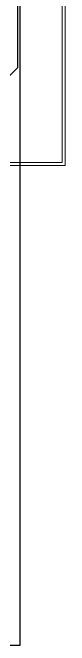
# Model space of a CAD drawing. Extents: x -15 to 169, y 313 to 399.
# Drawn here: x 94.27 to 96.67, y 312.72 to 344.1 of the extents above; entities that cross this region are included whole.
import ezdxf

# ---------------------------------------------------------------- set-up
doc = ezdxf.new("R2010")
doc.units = 0
doc.header["$LTSCALE"] = 0.15
doc.layers.add('0 sockets', color=252, linetype='Continuous')
doc.layers.add('bound', color=252, linetype='Continuous')
doc.layers.add('anal', color=252, linetype='Continuous', lineweight=20)
doc.layers.add('wall', color=252, linetype='Continuous', lineweight=30)

# ---------------------------------------------------------------- blocks, each defined once
blk = doc.blocks.new('ARCH')
at = {"layer": 'anal'}
for p, q in [((96.525, 346.275), (96.525, 339)), ((96.675, 346.125), (96.675, 339)), ((96.525, 339), (96.525, 336.675)), ((96.675, 339), (96.675, 336.525)), ((96.525, 336.675), (58.125, 336.675)), ((96.675, 336.525), (60, 336.525))]:
    blk.add_line(p, q, dxfattribs=at)
at = {"layer": 'bound', "color": 2}
blk.add_lwpolyline([(91.902, 377.348), (94.426, 377.348), (94.426, 312.722), (-14.994, 312.722), (-14.994, 377.09), (94.639, 377.09)], dxfattribs=at)
at = {"layer": 'wall'}
for p, q in [((94.3, 346.241), (94.3, 341.359)), ((94.3, 341.359), (91.841, 338.9))]:
    blk.add_line(p, q, dxfattribs=at)

msp = doc.modelspace()

# ---------------------------------------------------------------- block references
at = {"layer": '0 sockets', "color": 3}
msp.add_blockref('ARCH', (0, 0), dxfattribs=at)

doc.saveas('drawing.dxf')
